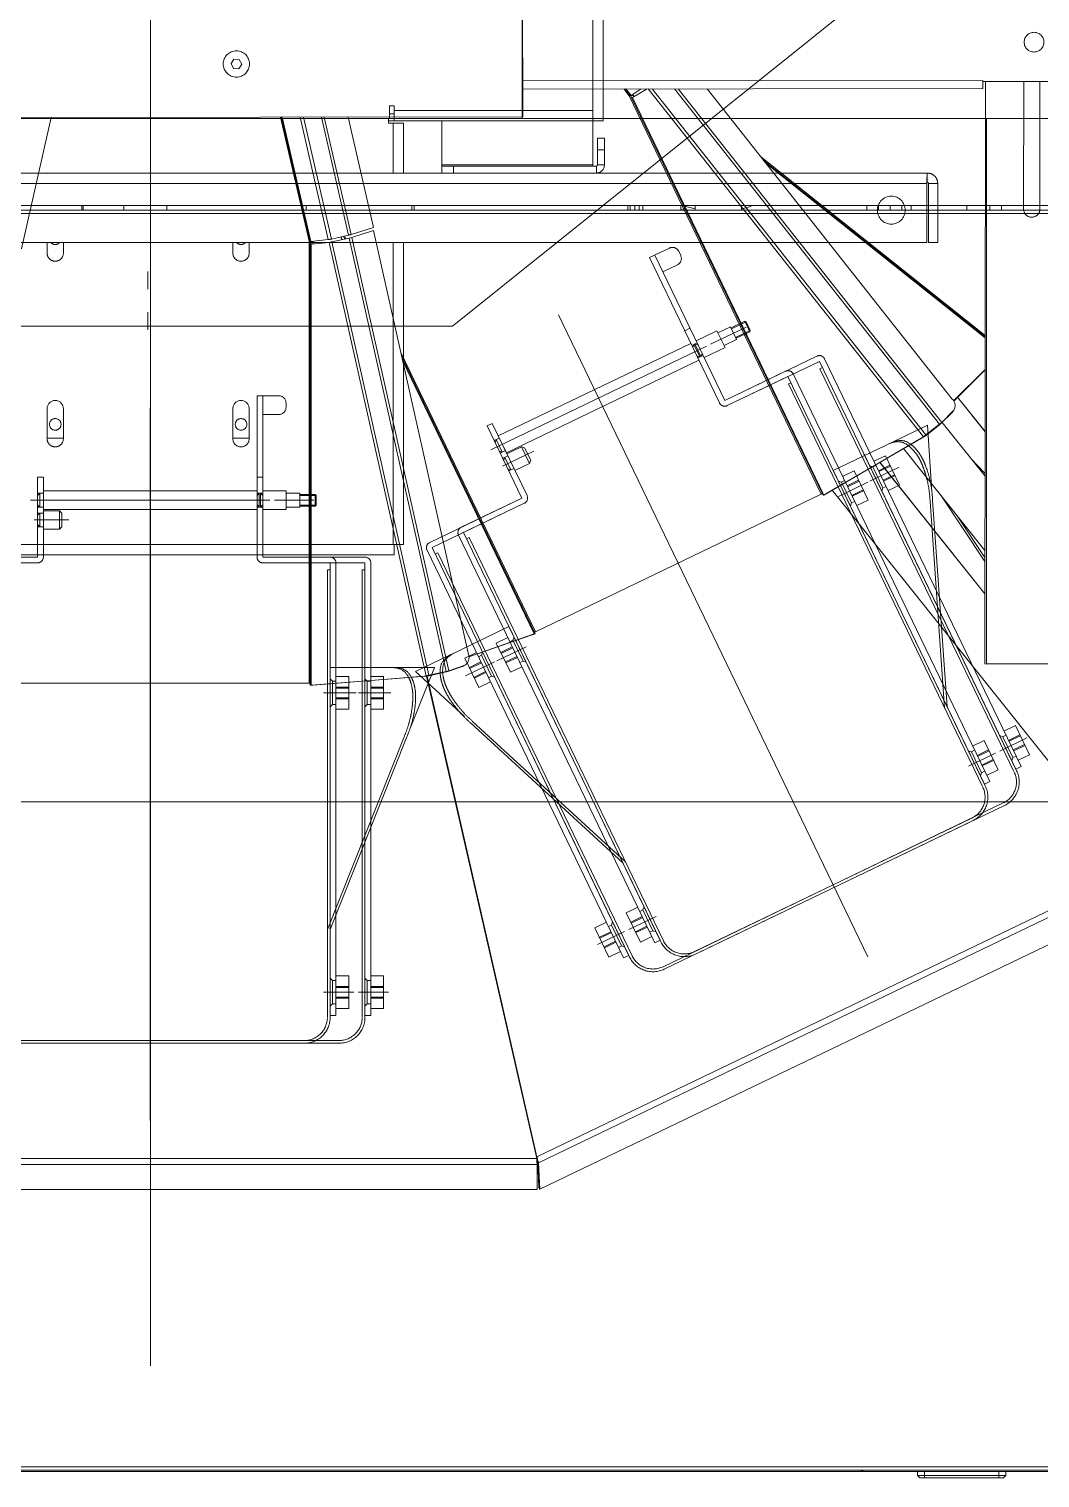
# Model space of a CAD drawing. Extents: x -681219 to -550379, y -242630 to -158199.
# Drawn here: x -668519 to -668084, y -218283 to -217659 of the extents above; entities that cross this region are included whole.
import ezdxf

# ---------------------------------------------------------------- set-up
doc = ezdxf.new("R2010")
doc.units = 0
doc.header["$LTSCALE"] = 1000
doc.linetypes.add('HIDDEN', pattern=[9.525, 6.35, -3.175])
doc.layers.get('0').update_dxf_attribs({"linetype": 'CONTINUOUS'})
doc.layers.add('buyer', color=6, linetype='CONTINUOUS', lineweight=0)

# ---------------------------------------------------------------- blocks, each defined once
blk = doc.blocks.new('A$Caddf9ae6')
at = {"color": 0, "linetype": 'HIDDEN'}
for p, q in [((320, -2185.51), (320, 836.49)), ((321.51, -2185.51), (321.51, 836.49)), ((321.51, -2185.51), (321.51, 836.49)), ((861.49, -2185.51), (861.49, 836.49)), ((863, -2185.51), (863, 836.49)), ((318, -737), (318, 776)), ((318, -737), (318, 776)), ((320, -2127), (320, 779)), ((863.5, 305.97), (863.5, 746.49)), ((575, 574.94), (575, -575.06)), ((575, 574.94), (575, -575.06)), ((440.67, 293.54), (605, 424.57)), ((727.97, 166.38), (607.99, 415.53)), ((730.47, 167.12), (610.32, 416.65)), ((264.63, 358.48), (264.59, 399.98)), ((280.5, -403), (280.5, 403)), ((515.5, 360), (515.5, 400)), ((741.91, 167.66), (628.49, 403.2)), ((515.53, 359.27), (515.57, 395.77)), ((319.56, 382.97), (264.61, 383.02)), ((264.62, 376.02), (319.55, 375.97)), ((384.06, 290.27), (559.75, 374.88)), ((542.05, 372.46), (554.66, 378.53)), ((542.05, 372.46), (554.66, 378.53)), ((553.07, 365.72), (547.43, 377.43)), ((553.07, 365.72), (547.43, 377.43)), ((550.22, 376.39), (552.61, 371.44)), ((550.22, 376.39), (552.61, 371.44)), ((550.61, 376.58), (553, 371.63)), ((550.61, 376.58), (553, 371.63)), ((554.66, 378.53), (557.05, 373.58)), ((554.66, 378.53), (557.05, 373.58)), ((560.84, 372.63), (559.75, 374.88)), ((560.84, 372.63), (559.75, 374.88)), ((370, 130.06), (177.47, 369.94)), ((385.15, 288.02), (560.84, 372.63)), ((388.37, 288.24), (561.83, 371.78)), ((424.97, 307.2), (561.56, 372.98)), ((544.44, 367.5), (542.05, 372.46)), ((544.44, 367.5), (542.05, 372.46)), ((546.1, 374.41), (548.49, 369.46)), ((546.1, 374.41), (548.49, 369.46)), ((548.88, 369.64), (546.49, 374.6)), ((548.88, 369.64), (546.49, 374.6)), ((555.9, 371.36), (546.89, 367.02)), ((555.9, 371.36), (546.89, 367.02)), ((555.9, 371.36), (555.25, 372.71)), ((555.9, 371.36), (555.25, 372.71)), ((555.9, 371.36), (557.23, 370.89)), ((555.9, 371.36), (557.23, 370.89)), ((318, 366.5), (320, 366.5)), ((546.89, 367.02), (546.24, 368.37)), ((546.89, 367.02), (546.24, 368.37)), ((546.42, 365.69), (546.89, 367.02)), ((546.42, 365.69), (546.89, 367.02)), ((548.56, 358.95), (561.17, 365.02)), ((548.56, 358.95), (561.17, 365.02)), ((559.57, 352.21), (553.93, 363.92)), ((559.57, 352.21), (553.93, 363.92)), ((556.73, 362.88), (559.11, 357.92)), ((556.73, 362.88), (559.11, 357.92)), ((557.12, 363.07), (559.5, 358.11)), ((557.12, 363.07), (559.5, 358.11)), ((561.17, 365.02), (563.56, 360.06)), ((561.17, 365.02), (563.56, 360.06)), ((645.99, 220.73), (575.45, 367.23)), ((647.06, 221.25), (576.51, 367.74)), ((863.5, 368.25), (865.3, 368.25)), ((865.3, 365.25), (863.5, 365.25)), ((865.3, 365.25), (865.3, 368.25)), ((866.3, 367.25), (865.3, 368.25)), ((865.3, 333.25), (865.3, 365.25)), ((866.3, 365.25), (865.3, 365.25)), ((866.3, 367.25), (866.3, 365.25)), ((866.3, 365.25), (866.3, 333.25)), ((264.13, 358.48), (264.63, 358.48)), ((264.34, 160.27), (264.13, 358.48)), ((264.63, 359.52), (515.53, 359.27)), ((264.63, 358.48), (267.63, 358.48)), ((267.63, 358.48), (267.84, 160.27)), ((280.5, 360), (515.5, 360)), ((373.98, 359.41), (296.82, 262.65)), ((298.55, 264.02), (374.62, 359.41)), ((375.08, 359.41), (299.79, 265.01)), ((320, 361.5), (318, 361.5)), ((402.2, 345.84), (388.69, 359.4)), ((402.24, 345.86), (388.75, 359.4)), ((390.57, 276.76), (566.26, 361.37)), ((391.66, 274.51), (567.35, 359.11)), ((394.88, 274.73), (568.34, 358.26)), ((400.57, 347.54), (415.41, 359.37)), ((400.58, 347.53), (415.43, 359.37)), ((400.59, 347.51), (415.46, 359.37)), ((411.43, 340.88), (434.59, 359.35)), ((422.72, 324.3), (466.63, 359.32)), ((427.18, 353.44), (433.41, 359.35)), ((485.32, 359.3), (428.66, 314.12)), ((485.36, 359.3), (428.68, 314.1)), ((485.36, 359.3), (428.68, 314.1)), ((431.48, 293.68), (568.07, 359.46)), ((471.39, 359.31), (442.75, 340.27)), ((469.6, 359.31), (451.71, 347.42)), ((550.95, 353.99), (548.56, 358.95)), ((550.95, 353.99), (548.56, 358.95)), ((552.61, 360.9), (555, 355.94)), ((552.61, 360.9), (555, 355.94)), ((555.39, 356.13), (553, 361.09)), ((555.39, 356.13), (553, 361.09)), ((562.41, 357.85), (553.4, 353.51)), ((562.41, 357.85), (553.4, 353.51)), ((562.41, 357.85), (561.76, 359.2)), ((562.41, 357.85), (561.76, 359.2)), ((562.41, 357.85), (563.74, 357.38)), ((562.41, 357.85), (563.74, 357.38)), ((567.35, 359.11), (566.26, 361.37)), ((567.35, 359.11), (566.26, 361.37)), ((320, 351.5), (318, 351.5)), ((553.4, 353.51), (552.75, 354.86)), ((553.4, 353.51), (552.75, 354.86)), ((552.93, 352.17), (553.4, 353.51)), ((552.93, 352.17), (553.4, 353.51)), ((639.49, 234.25), (581.95, 353.72)), ((640.55, 234.76), (583.02, 354.23)), ((267.76, 239.69), (401.38, 345.28)), ((407, 345.3), (406.36, 345.84)), ((406.52, 345.69), (411.48, 340.73)), ((407.16, 345.15), (406.52, 345.69)), ((407, 345.3), (407.16, 345.15)), ((407.16, 345.15), (412.12, 340.19)), ((451.93, 347.56), (451.91, 347.58)), ((866.3, 345.25), (866.32, 345.25)), ((411.48, 340.73), (267.77, 227.16)), ((412.16, 339.8), (267.77, 225.69)), ((308.5, 339), (334, 339)), ((308.5, 339), (308.5, 335)), ((334, 339), (334, 335)), ((412.12, 340.19), (411.48, 340.73)), ((412.34, 339.94), (412.16, 339.8)), ((412.16, 339.8), (416.85, 333.86)), ((412.34, 339.94), (417.03, 334)), ((534.01, 343.06), (444.9, 336.8)), ((534.53, 341.98), (445.42, 335.72)), ((416.85, 333.86), (267.78, 216.06)), ((417.72, 332.86), (267.78, 214.36)), ((304, -336.5), (304, 334.5)), ((308, 334.5), (304, 334.5)), ((308.5, 335), (334, 335)), ((308.5, 334.29), (334, 334.29)), ((308.5, -336.29), (308.5, 334.29)), ((334, -336.29), (334, 334.29)), ((441.34, 336.49), (412.69, 334.54)), ((412.69, 334.54), (419.77, 319.85)), ((417.03, 334), (416.85, 333.86)), ((417.26, 333.68), (417.72, 332.86)), ((417.26, 333.68), (442.27, 290.8)), ((417.72, 332.86), (442.74, 289.98)), ((863.5, 333.25), (865.3, 333.25)), ((865.3, 330.25), (865.3, 333.25)), ((865.3, 333.25), (866.3, 333.25)), ((865.3, 330.25), (866.3, 331.25)), ((866.3, 333.25), (866.3, 331.25)), ((318, 327.5), (320, 327.5)), ((865.3, 330.25), (863.5, 330.25)), ((318, 323.5), (320, 323.5)), ((320, 318.5), (318, 318.5)), ((419.77, 319.85), (432.2, 294.03)), ((425.83, 316.49), (438.44, 322.56)), ((425.83, 316.49), (438.44, 322.56)), ((429.88, 318.44), (432.27, 313.49)), ((429.88, 318.44), (432.27, 313.49)), ((432.66, 313.67), (430.27, 318.63)), ((432.66, 313.67), (430.27, 318.63)), ((436.84, 309.75), (430.77, 322.36)), ((436.84, 309.75), (430.77, 322.36)), ((433.99, 320.42), (436.38, 315.47)), ((433.99, 320.42), (436.38, 315.47)), ((434.38, 320.61), (436.77, 315.66)), ((434.38, 320.61), (436.77, 315.66)), ((438.44, 322.56), (440.83, 317.61)), ((438.44, 322.56), (440.83, 317.61)), ((318, 313.5), (320, 313.5)), ((428.21, 311.53), (425.83, 316.49)), ((428.21, 311.53), (425.83, 316.49)), ((430.66, 311.05), (430.01, 312.4)), ((430.66, 311.05), (430.01, 312.4)), ((439.67, 315.39), (430.66, 311.05)), ((439.67, 315.39), (430.66, 311.05)), ((439.67, 315.39), (439.02, 316.74)), ((439.67, 315.39), (439.02, 316.74)), ((439.67, 315.39), (441.01, 314.92)), ((439.67, 315.39), (441.01, 314.92)), ((320, 308.5), (318, 308.5)), ((365.15, 175.72), (641.75, 308.92)), ((365.15, 175.72), (641.75, 308.92)), ((430.2, 309.72), (430.66, 311.05)), ((430.2, 309.72), (430.66, 311.05)), ((432.33, 302.97), (444.95, 309.05)), ((432.33, 302.97), (444.95, 309.05)), ((443.35, 296.23), (437.27, 308.85)), ((443.35, 296.23), (437.27, 308.85)), ((440.5, 306.91), (442.89, 301.95)), ((440.5, 306.91), (442.89, 301.95)), ((440.89, 307.1), (443.28, 302.14)), ((440.89, 307.1), (443.28, 302.14)), ((444.95, 309.05), (447.33, 304.09)), ((444.95, 309.05), (447.33, 304.09)), ((863, 305.97), (863.5, 305.97)), ((863.5, -139.01), (863.5, 305.97)), ((434.72, 298.02), (432.33, 302.97)), ((434.72, 298.02), (432.33, 302.97)), ((436.39, 304.93), (438.77, 299.97)), ((436.39, 304.93), (438.77, 299.97)), ((439.16, 300.16), (436.78, 305.11)), ((439.16, 300.16), (436.78, 305.11)), ((446.18, 301.87), (437.17, 297.54)), ((446.18, 301.87), (437.17, 297.54)), ((446.18, 301.87), (445.53, 303.23)), ((446.18, 301.87), (445.53, 303.23)), ((446.18, 301.87), (447.52, 301.41)), ((446.18, 301.87), (447.52, 301.41)), ((437.17, 297.54), (436.52, 298.89)), ((437.17, 297.54), (436.52, 298.89)), ((436.71, 296.2), (437.17, 297.54)), ((436.71, 296.2), (437.17, 297.54)), ((270.7, 206.17), (442.37, 288.84)), ((442.74, 289.98), (271.47, 207.5)), ((442.83, 289.62), (271.56, 207.14)), ((404.24, 248.38), (385.15, 288.02)), ((388.37, 288.24), (387.85, 289.32)), ((442.27, 290.8), (442.74, 289.98)), ((501.64, 165.77), (442.37, 288.84)), ((401.99, 247.29), (382.9, 286.94)), ((394.88, 274.73), (394.36, 275.81)), ((401.99, 247.29), (389.4, 273.42)), ((404.24, 248.38), (391.66, 274.51)), ((318.43, 258.5), (318, 258.5)), ((318.43, 258.5), (319.5, 254.5)), ((367.87, 255.91), (372.37, 258.08)), ((367.87, 255.91), (372.37, 258.08)), ((368.07, 256.49), (367.87, 255.91)), ((368.07, 256.49), (367.87, 255.91)), ((371.8, 258.28), (368.07, 256.49)), ((371.8, 258.28), (368.07, 256.49)), ((368.07, 256.49), (368.07, 256.49)), ((368.07, 256.49), (368.07, 256.49)), ((371.11, 250.18), (368.07, 256.49)), ((371.11, 250.18), (368.07, 256.49)), ((377.74, 241.17), (370.37, 256.48)), ((377.74, 241.17), (370.37, 256.48)), ((372.37, 258.08), (371.8, 258.28)), ((371.8, 258.28), (371.8, 258.28)), ((372.37, 258.08), (371.8, 258.28)), ((371.8, 258.28), (371.8, 258.28)), ((374.83, 251.98), (371.8, 258.28)), ((374.83, 251.98), (371.8, 258.28)), ((375.22, 252.16), (372.37, 258.08)), ((372.37, 258.08), (372.37, 258.08)), ((375.22, 252.16), (372.37, 258.08)), ((372.37, 258.08), (372.37, 258.08)), ((320, 254.5), (318, 254.5)), ((319.23, 255.5), (320, 255.5)), ((367.87, 255.91), (367.87, 255.91)), ((367.87, 255.91), (370.72, 249.99)), ((367.87, 255.91), (367.87, 255.91)), ((367.87, 255.91), (370.72, 249.99)), ((370.27, 249.78), (375.67, 252.38)), ((370.27, 249.78), (375.67, 252.38)), ((372.87, 244.37), (370.27, 249.78)), ((372.87, 244.37), (370.27, 249.78)), ((370.72, 249.99), (370.72, 249.99)), ((370.72, 249.99), (370.72, 249.99)), ((370.72, 249.99), (370.72, 249.99)), ((370.72, 249.99), (370.72, 249.99)), ((370.72, 249.99), (370.72, 249.99)), ((370.72, 249.99), (370.72, 249.99)), ((370.72, 249.99), (370.72, 249.99)), ((370.72, 249.99), (370.72, 249.99)), ((370.72, 249.99), (370.72, 249.99)), ((370.72, 249.99), (370.72, 249.99)), ((375.67, 252.38), (378.28, 246.97)), ((375.67, 252.38), (378.28, 246.97)), ((339.37, 217.14), (401.99, 247.29)), ((339.37, 217.14), (401.99, 247.29)), ((340.45, 214.89), (403.07, 245.04)), ((340.45, 214.89), (403.07, 245.04)), ((371.97, 243.94), (379.18, 247.41)), ((371.97, 243.94), (379.18, 247.41)), ((376.31, 234.93), (371.97, 243.94)), ((376.31, 234.93), (371.97, 243.94)), ((379.18, 247.41), (383.52, 238.4)), ((379.18, 247.41), (383.52, 238.4)), ((378.61, 239.37), (423.3, 146.57)), ((378.61, 239.37), (423.3, 146.57)), ((383.05, 237.06), (381.72, 237.53)), ((383.05, 237.06), (381.72, 237.53)), ((383.7, 235.71), (382.62, 237.97)), ((383.7, 235.71), (382.62, 237.97)), ((320, 234.5), (318, 234.5)), ((318.43, 230.5), (319.5, 234.5)), ((370.9, 232.32), (371.99, 230.07)), ((370.9, 232.32), (371.99, 230.07)), ((377.21, 235.36), (378.3, 233.11)), ((377.21, 235.36), (378.3, 233.11)), ((417.31, 149.79), (377.39, 232.68)), ((417.31, 149.79), (377.39, 232.68)), ((383.05, 237.06), (377.64, 234.46)), ((383.05, 237.06), (377.64, 234.46)), ((378.11, 235.8), (377.64, 234.46)), ((378.11, 235.8), (377.64, 234.46)), ((377.86, 234.01), (383.27, 236.61)), ((377.86, 234.01), (383.27, 236.61)), ((377.86, 234.01), (379.2, 233.54)), ((377.86, 234.01), (379.2, 233.54)), ((382.8, 235.28), (383.27, 236.61)), ((382.8, 235.28), (383.27, 236.61)), ((384.6, 236.15), (424.52, 153.26)), ((384.6, 236.15), (424.52, 153.26)), ((318.43, 230.5), (318, 230.5)), ((320, 228.4), (318, 228.4)), ((320, 228.5), (320, 228.5)), ((337.73, 227.45), (339.54, 228.32)), ((337.73, 227.45), (339.54, 228.32)), ((346.58, 220.61), (343.54, 226.92)), ((346.58, 220.61), (343.54, 226.92)), ((340.45, 214.89), (336.33, 223.45)), ((340.45, 214.89), (336.33, 223.45)), ((634.6, 219.46), (458.91, 134.86)), ((461.09, 137.24), (634.78, 220.88)), ((498.73, 154.03), (635.32, 219.81)), ((635.68, 217.21), (634.6, 219.46)), ((271.47, 207.5), (267.78, 213.82)), ((635.68, 217.21), (459.99, 132.6)), ((621.52, 212.05), (620.18, 212.52)), ((621.52, 212.05), (630.53, 216.39)), ((629.99, 205.98), (624.35, 217.69)), ((628.54, 213.77), (630.92, 208.81)), ((628.93, 213.96), (631.31, 209)), ((630.99, 217.73), (630.53, 216.39)), ((631.18, 215.04), (630.53, 216.39)), ((632.98, 215.91), (635.37, 210.95)), ((270.57, 206.94), (267.78, 211.34)), ((270.57, 206.94), (267.79, 204.72)), ((270.72, 206.61), (267.79, 204.27)), ((267.79, 203.85), (270.7, 206.17)), ((270.57, 206.22), (270.39, 206.35)), ((270.4, 207.91), (271.04, 208.22)), ((270.4, 207.91), (270.92, 206.83)), ((270.52, 206.45), (270.58, 206.22)), ((270.92, 206.83), (271.56, 207.14)), ((271.04, 208.22), (271.56, 207.14)), ((318, 211.96), (320, 211.96)), ((320, 210.5), (318, 210.5)), ((318, 208.5), (320, 208.5)), ((318, 206.5), (320, 206.5)), ((467.6, 123.72), (641.28, 207.37)), ((505.24, 140.52), (641.83, 206.3)), ((622.75, 204.88), (620.37, 209.84)), ((622.17, 210.7), (621.52, 212.05)), ((635.37, 210.95), (622.75, 204.88)), ((624.42, 211.79), (626.81, 206.83)), ((627.2, 207.02), (624.81, 211.98)), ((320, 205.5), (318, 205.5)), ((641.11, 205.95), (465.42, 121.34)), ((642.19, 203.7), (466.5, 119.09)), ((540.29, 138.72), (600.74, 204.49)), ((540.81, 137.64), (601.26, 203.41)), ((628.03, 198.54), (637.04, 202.88)), ((636.5, 192.47), (630.86, 204.18)), ((635.04, 200.25), (637.43, 195.3)), ((635.43, 200.44), (637.82, 195.49)), ((637.5, 204.21), (637.04, 202.88)), ((637.69, 201.53), (637.04, 202.88)), ((639.49, 202.39), (641.87, 197.44)), ((642.19, 203.7), (641.11, 205.95)), ((-281.5, 195), (281.5, 195)), ((281.5, 195), (281.5, 190.5)), ((289, 192.5), (289, 195.5)), ((289, 195.5), (294, 195.5)), ((294, 195.5), (294, 192.5)), ((300.5, 195.5), (294, 195.5)), ((300.5, 192.5), (300.5, 195.5)), ((628.03, 198.54), (626.69, 199.01)), ((629.26, 191.37), (626.87, 196.32)), ((628.68, 197.19), (628.03, 198.54)), ((641.87, 197.44), (629.26, 191.37)), ((630.93, 198.27), (633.32, 193.32)), ((633.71, 193.51), (631.32, 198.46)), ((277, 190.5), (-277, 190.5)), ((277, 105), (277, 190.5)), ((281.5, 190.5), (277, 190.5)), ((281.5, 190.5), (281.5, 105)), ((300.5, 190.5), (281.5, 190.5)), ((294, 192.5), (289, 192.5)), ((300.5, 192.5), (294, 192.5)), ((300.5, 190.5), (300.5, 125.5)), ((301, 190.5), (300.5, 190.5)), ((301, 192), (304, 192)), ((301, 192), (301, 130.5)), ((501.64, 165.77), (381.38, 107.86)), ((383.54, 108.34), (502.53, 165.65)), ((502.61, 165.28), (385.09, 108.69)), ((421.93, 159.78), (429.14, 163.25)), ((421.93, 159.78), (429.14, 163.25)), ((422.4, 161.12), (427.8, 163.72)), ((422.4, 161.12), (427.8, 163.72)), ((423.8, 165.12), (430.31, 151.61)), ((423.8, 165.12), (430.31, 151.61)), ((429.14, 163.25), (427.8, 163.72)), ((429.14, 163.25), (427.8, 163.72)), ((429.14, 163.25), (432.18, 156.95)), ((429.14, 163.25), (432.18, 156.95)), ((503.06, 164.56), (502.53, 165.65)), ((512.42, 137.08), (502.61, 165.28)), ((502.61, 165.28), (502.96, 164.4)), ((512.47, 137.08), (502.96, 164.4)), ((727.97, 166.38), (520.75, 119.11)), ((520.76, 118.93), (728.69, 166.37)), ((728.68, 166.73), (727.97, 166.38)), ((729.18, 166.66), (727.97, 166.38)), ((728.68, -166.27), (728.69, 166.37)), ((728.69, 166.37), (729.21, 166.49)), ((729.18, 166.66), (729.9, 167.01)), ((729.21, 166.49), (729.18, 166.66)), ((729.21, 166.49), (730.01, 166.49)), ((729.68, 166.41), (730.01, 166.49)), ((729.88, 166.42), (729.88, 166.42)), ((730.01, 166.49), (729.9, 167.01)), ((729.93, 166.86), (730.47, 167.12)), ((729.96, 166.74), (741.08, 167.26)), ((730.34, 166.49), (731.26, 166.49)), ((741.01, 166.49), (730.34, 166.49)), ((730.47, 167.12), (741.91, 167.66)), ((731.26, 166.49), (731.26, -166.52)), ((741.93, 166.49), (731.26, 166.49)), ((741.93, 166.49), (741.01, 166.49)), ((741.91, 167.66), (741.08, 167.26)), ((741.93, -170.57), (741.93, 166.49)), ((178.89, 160), (280.5, 160)), ((279.84, 160.29), (227.84, 160.23)), ((280.16, -159.71), (279.84, 160.29)), ((442.99, 162.15), (411.91, 147.18)), ((442.99, 162.15), (411.91, 147.18)), ((444.07, 159.9), (412.99, 144.93)), ((444.07, 159.9), (412.99, 144.93)), ((421.93, 159.78), (422.4, 161.12)), ((421.93, 159.78), (422.4, 161.12)), ((424.97, 153.48), (421.93, 159.78)), ((424.97, 153.48), (421.93, 159.78)), ((431.28, 156.51), (432.36, 154.26)), ((431.28, 156.51), (432.36, 154.26)), ((456.66, 133.77), (444.07, 159.9)), ((463.17, 120.26), (444.07, 159.9)), ((458.91, 134.86), (446.33, 160.98)), ((465.42, 121.34), (446.33, 160.98)), ((505.29, 156.08), (503.96, 156.55)), ((505.29, 156.08), (514.3, 160.42)), ((514.2, 149.11), (508.13, 161.72)), ((512.31, 157.8), (514.7, 152.84)), ((512.7, 157.99), (515.09, 153.03)), ((514.77, 161.76), (514.3, 160.42)), ((514.95, 159.07), (514.3, 160.42)), ((516.76, 159.94), (519.14, 154.98)), ((417.31, 149.79), (424.52, 153.26)), ((417.31, 149.79), (424.52, 153.26)), ((418.21, 150.22), (419.3, 147.97)), ((418.21, 150.22), (419.3, 147.97)), ((418.86, 148.87), (424.27, 151.47)), ((418.86, 148.87), (424.27, 151.47)), ((424.7, 150.57), (423.62, 152.82)), ((424.7, 150.57), (423.62, 152.82)), ((423.8, 150.14), (424.27, 151.47)), ((423.8, 150.14), (424.27, 151.47)), ((426.96, 151.66), (425.87, 153.91)), ((426.96, 151.66), (425.87, 153.91)), ((426.52, 152.56), (431.93, 155.16)), ((426.52, 152.56), (431.93, 155.16)), ((426.52, 152.56), (427.86, 152.09)), ((426.52, 152.56), (427.86, 152.09)), ((431.46, 153.83), (431.93, 155.16)), ((431.46, 153.83), (431.93, 155.16)), ((499.45, 154.38), (511.89, 128.56)), ((506.53, 148.91), (504.14, 153.86)), ((505.94, 154.73), (505.29, 156.08)), ((519.14, 154.98), (506.53, 148.91)), ((508.2, 155.82), (510.58, 150.86)), ((510.97, 151.05), (508.59, 156)), ((412.99, 144.93), (411.91, 147.18)), ((412.99, 144.93), (411.91, 147.18)), ((418.86, 148.87), (420.2, 148.4)), ((418.86, 148.87), (420.2, 148.4)), ((511.8, 142.57), (520.81, 146.91)), ((520.71, 135.59), (514.63, 148.21)), ((518.82, 144.28), (521.21, 139.33)), ((519.21, 144.47), (521.6, 139.52)), ((521.28, 148.24), (520.81, 146.91)), ((521.46, 145.56), (520.81, 146.91)), ((523.26, 146.42), (525.65, 141.47)), ((511.8, 142.57), (510.47, 143.04)), ((513.04, 135.39), (510.65, 140.35)), ((512.45, 141.22), (511.8, 142.57)), ((525.65, 141.47), (513.04, 135.39)), ((514.7, 142.3), (517.09, 137.35)), ((517.48, 137.53), (515.09, 142.49)), ((328.83, 96.11), (511.44, 136.94)), ((461.61, 136.16), (461.09, 137.24)), ((516.52, 134.51), (516.17, 135.27)), ((516.25, 135.08), (518.57, 128.46)), ((516.59, 134.31), (516.25, 135.08)), ((516.52, 134.51), (516.59, 134.31)), ((516.59, 134.31), (518.91, 127.69)), ((518.86, 114.09), (538.24, 135.27)), ((281.5, 125.5), (300.5, 125.5)), ((300.5, 125.5), (301, 125.5)), ((301, 130.5), (304, 130.5)), ((301, 125.5), (301, 130.5)), ((304, 125.5), (301, 125.5)), ((518.57, 128.46), (331.8, 86.7)), ((518.78, 127.32), (332, 85.55)), ((370, 130.06), (370, -130.17)), ((511.78, 128.77), (518.86, 114.09)), ((518.91, 127.69), (518.57, 128.46)), ((519, 127.36), (518.78, 127.32)), ((518.78, 127.32), (520.42, 119.93)), ((519, 127.36), (520.65, 119.98)), ((520.42, 119.93), (333.65, 78.17)), ((520.78, 118.65), (334, 76.89)), ((468.12, 122.64), (467.6, 123.72)), ((543.65, 111.67), (517, 122.34)), ((517, 122.34), (517, 106.04)), ((520.65, 119.98), (520.42, 119.93)), ((520.71, 119.59), (520.78, 118.65)), ((520.71, 119.59), (524.65, 70.11)), ((520.78, 118.65), (524.71, 69.16)), ((318, 113.5), (320, 113.5)), ((320, 112.5), (318, 112.5)), ((282.5, 104.5), (282.5, 109)), ((282.5, 109), (304, 109)), ((334, 109), (464, 109)), ((464, 109), (464, 105)), ((630, 77.38), (547, 110.41)), ((630, 76.18), (547, 109.21)), ((277, 105), (275, 105)), ((275, 105), (275, 103)), ((275, 103), (280.5, 103)), ((281.5, 105), (277, 105)), ((278.5, 103), (278.5, 105)), ((280.5, 103), (280.5, 102.5)), ((280.5, 102.5), (282.5, 102.5)), ((281.5, 102.5), (281.5, 105)), ((304, 104.5), (282.5, 104.5)), ((282.5, 102.5), (282.5, 104.5)), ((464, 104.5), (334, 104.5)), ((464, 105), (464, 104.5)), ((464, 105), (468.5, 105)), ((464, -106.5), (464, 104.5)), ((468.5, -107), (468.5, 105)), ((517, 106.04), (517, 77.38)), ((521, 100.38), (535, 100.38)), ((521, 94.88), (521, 100.38)), ((521, 100.38), (535, 100.38)), ((521, 94.88), (521, 100.38)), ((525.5, 100.38), (525.5, 94.88)), ((525.5, 100.38), (525.5, 94.88)), ((525.93, 94.88), (525.93, 100.38)), ((525.93, 94.88), (525.93, 100.38)), ((528, 89.53), (528, 103.53)), ((528, 89.53), (528, 103.53)), ((530.07, 100.38), (530.07, 94.88)), ((530.07, 100.38), (530.07, 94.88)), ((530.5, 100.38), (530.5, 94.88)), ((530.5, 100.38), (530.5, 94.88)), ((535, 100.38), (535, 94.88)), ((535, 100.38), (535, 94.88)), ((650, 100.38), (664, 100.38)), ((650, 94.88), (650, 100.38)), ((650, 100.38), (664, 100.38)), ((650, 94.88), (650, 100.38)), ((654.5, 100.38), (654.5, 94.88)), ((654.5, 100.38), (654.5, 94.88)), ((654.93, 94.88), (654.93, 100.38)), ((654.93, 94.88), (654.93, 100.38)), ((657, 89.53), (657, 102.53)), ((657, 89.53), (657, 102.53)), ((659.07, 100.38), (659.07, 94.88)), ((659.07, 100.38), (659.07, 94.88)), ((659.5, 100.38), (659.5, 94.88)), ((659.5, 100.38), (659.5, 94.88)), ((664, 100.38), (664, 94.88)), ((664, 100.38), (664, 94.88)), ((279.91, 85.12), (327.43, 96)), ((327.43, 96), (330.47, 86.42)), ((331.8, 86.7), (328.83, 96.11)), ((472, 94.88), (667, 94.88)), ((523, 93.38), (523, 94.88)), ((523, 93.38), (523, 94.88)), ((533, 93.38), (533, 94.88)), ((533, 93.38), (533, 94.88)), ((652, 93.38), (652, 94.88)), ((652, 93.38), (652, 94.88)), ((662, 93.38), (662, 94.88)), ((662, 93.38), (662, 94.88)), ((667, 92.38), (667, 94.88)), ((667, 92.38), (667, 94.88)), ((469.5, 48.38), (469.5, 92.38)), ((472, 92.38), (667, 92.38)), ((472, 48.38), (472, 92.38)), ((475, 91.18), (475, 92.38)), ((475, 91.18), (667.53, 91.18)), ((516.2, 92.38), (667.8, 92.38)), ((522, 92.38), (523, 93.38)), ((522, 92.38), (523, 93.38)), ((533, 93.38), (523, 93.38)), ((533, 93.38), (523, 93.38)), ((528, 74.53), (528, 88.53)), ((528, 74.53), (528, 88.53)), ((533, 93.38), (534, 92.38)), ((533, 93.38), (534, 92.38)), ((651, 92.38), (652, 93.38)), ((651, 92.38), (652, 93.38)), ((662, 93.38), (652, 93.38)), ((662, 93.38), (652, 93.38)), ((657, 74.53), (657, 87.53)), ((657, 74.53), (657, 87.53)), ((662, 93.38), (663, 92.38)), ((662, 93.38), (663, 92.38)), ((279.92, 74.85), (330.47, 86.42)), ((330.78, 85.25), (279.92, 73.6)), ((330.78, 85.25), (332.45, 77.89)), ((332.3, 84.22), (331.14, 83.66)), ((331.25, 83.16), (331.26, 83.17)), ((331.26, 83.17), (332.41, 83.72)), ((331.78, 82.08), (331.26, 83.17)), ((331.53, 81.96), (331.78, 82.08)), ((333.65, 78.17), (332, 85.55)), ((521, 79.88), (521, 85.38)), ((521, 85.38), (535, 85.38)), ((521, 79.88), (521, 85.38)), ((521, 85.38), (535, 85.38)), ((525.5, 85.38), (525.5, 79.88)), ((525.5, 85.38), (525.5, 79.88)), ((525.93, 79.88), (525.93, 85.38)), ((525.93, 79.88), (525.93, 85.38)), ((530.07, 85.38), (530.07, 79.88)), ((530.07, 85.38), (530.07, 79.88)), ((530.5, 85.38), (530.5, 79.88)), ((530.5, 85.38), (530.5, 79.88)), ((535, 85.38), (535, 79.88)), ((535, 85.38), (535, 79.88)), ((650, 79.88), (650, 85.38)), ((650, 85.38), (664, 85.38)), ((650, 79.88), (650, 85.38)), ((650, 85.38), (664, 85.38)), ((654.5, 85.38), (654.5, 79.88)), ((654.5, 85.38), (654.5, 79.88)), ((654.93, 79.88), (654.93, 85.38)), ((654.93, 79.88), (654.93, 85.38)), ((659.07, 85.38), (659.07, 79.88)), ((659.07, 85.38), (659.07, 79.88)), ((659.5, 85.38), (659.5, 79.88)), ((659.5, 85.38), (659.5, 79.88)), ((664, 85.38), (664, 79.88)), ((664, 85.38), (664, 79.88)), ((677.82, -81.42), (677.82, 81.18)), ((679, -81.42), (679, 81.18)), ((279.93, 65.86), (332.45, 77.89)), ((332.69, 76.59), (279.93, 64.51)), ((333.56, 69.05), (332.69, 76.59)), ((334.61, 69.16), (334, 76.89)), ((469.5, 48.38), (469.5, 77.38)), ((472, 79.88), (667, 79.88)), ((472, 48.38), (472, 77.38)), ((472, 77.38), (667, 77.38)), ((475, 76.18), (475, 77.38)), ((475, 76.18), (667.53, 76.18)), ((516.2, 77.38), (667.8, 77.38)), ((522, 77.38), (523, 78.38)), ((522, 77.38), (523, 78.38)), ((523, 78.38), (523, 79.88)), ((523, 78.38), (523, 79.88)), ((533, 78.38), (523, 78.38)), ((533, 78.38), (523, 78.38)), ((533, 78.38), (533, 79.88)), ((533, 78.38), (533, 79.88)), ((533, 78.38), (534, 77.38)), ((533, 78.38), (534, 77.38)), ((651, 77.38), (652, 78.38)), ((651, 77.38), (652, 78.38)), ((652, 78.38), (652, 79.88)), ((652, 78.38), (652, 79.88)), ((662, 78.38), (652, 78.38)), ((662, 78.38), (652, 78.38)), ((662, 78.38), (662, 79.88)), ((662, 78.38), (662, 79.88)), ((662, 78.38), (663, 77.38)), ((662, 78.38), (663, 77.38)), ((667, 77.38), (667, 79.88)), ((667, 77.38), (667, 79.88)), ((333.56, 69.05), (279.94, 56.77)), ((333.55, 68.69), (279.94, 56.41)), ((333.83, 70), (333.83, 68.8)), ((333.83, 70), (334.54, 70)), ((333.83, 68.8), (334.54, 68.8)), ((334.54, 70), (334.54, 68.8)), ((524.64, 68.8), (334.54, 68.8)), ((524.71, 69.16), (334.61, 69.16)), ((442.93, 71.38), (442.5, 70.95)), ((442.93, 71.38), (442.5, 70.95)), ((442.5, 70.95), (442.5, 70.95)), ((442.5, 70.95), (442.5, 64.38)), ((442.5, 70.95), (442.5, 70.95)), ((442.5, 70.95), (442.5, 64.38)), ((442.5, 70.95), (447.5, 70.95)), ((442.5, 70.95), (447.5, 70.95)), ((447.07, 71.38), (442.93, 71.38)), ((442.93, 71.38), (442.93, 71.38)), ((447.07, 71.38), (442.93, 71.38)), ((442.93, 71.38), (442.93, 71.38)), ((442.93, 64.38), (442.93, 71.38)), ((442.93, 64.38), (442.93, 71.38)), ((445, 53.38), (445, 70.38)), ((445, 53.38), (445, 70.38)), ((447.07, 71.38), (447.07, 71.38)), ((447.5, 70.95), (447.07, 71.38)), ((447.07, 71.38), (447.07, 71.38)), ((447.5, 70.95), (447.07, 71.38)), ((447.07, 64.38), (447.07, 71.38)), ((447.07, 64.38), (447.07, 71.38)), ((447.5, 64.38), (447.5, 70.95)), ((447.5, 70.95), (447.5, 70.95)), ((447.5, 64.38), (447.5, 70.95)), ((447.5, 70.95), (447.5, 70.95)), ((524.65, 70.11), (524.71, 69.16)), ((279.94, 56.07), (333.35, 68.3)), ((320, 67), (318, 67)), ((333.25, 68.4), (333.15, 68.6)), ((333.3, 68.63), (333.26, 68.4)), ((333.35, 68.3), (523.89, 68.3)), ((442, 58.38), (442, 64.38)), ((442, 64.38), (448, 64.38)), ((442, 64.38), (448, 64.38)), ((442, 58.38), (442, 64.38)), ((442.5, 64.38), (442.5, 64.38)), ((442.5, 64.38), (442.5, 64.38)), ((442.5, 64.38), (442.5, 64.38)), ((442.5, 64.38), (442.5, 64.38)), ((442.5, 64.38), (442.5, 64.38)), ((442.5, 64.38), (442.5, 64.38)), ((442.5, 64.38), (442.5, 64.38)), ((442.5, 64.38), (442.5, 64.38)), ((442.5, 64.38), (442.5, 64.38)), ((442.5, 64.38), (442.5, 64.38)), ((448, 64.38), (448, 58.38)), ((448, 64.38), (448, 58.38)), ((523.89, -68.3), (523.89, 68.3)), ((677.82, -66.42), (677.82, 66.18)), ((679, -66.42), (679, 66.18)), ((403, 58.38), (405, 58.38)), ((403, 58.38), (405, 58.38)), ((441, 48.38), (441, 58.38)), ((441, 58.38), (449, 58.38)), ((441, 58.38), (449, 58.38)), ((441, 48.38), (441, 58.38)), ((449, 58.38), (449, 48.38)), ((449, 58.38), (449, 48.38)), ((400, 45.88), (400, 55.38)), ((400, 45.88), (400, 55.38)), ((408, 48.38), (408, 55.38)), ((408, 48.38), (408, 55.38)), ((445, 51.38), (445, -51.62)), ((445, 51.38), (445, -51.62)), ((400, 48.38), (469.5, 48.38)), ((400, 48.38), (469.5, 48.38)), ((400, 45.88), (469.5, 45.88)), ((400, 45.88), (469.5, 45.88)), ((435, 48.38), (435, 45.88)), ((435, 48.38), (435, 45.88)), ((441, -46.12), (441, 45.88)), ((441, -46.12), (441, 45.88)), ((443, 48.38), (442, 47.38)), ((442, 48.38), (442, 45.88)), ((442, 48.38), (442, 45.88)), ((443, 48.38), (442, 47.38)), ((448, 47.38), (442, 47.38)), ((448, 47.38), (442, 47.38)), ((442, 46.88), (443, 45.88)), ((442, 46.88), (448, 46.88)), ((442, 46.88), (443, 45.88)), ((442, 46.88), (448, 46.88)), ((448, 47.38), (447, 48.38)), ((448, 47.38), (447, 48.38)), ((447, 45.88), (448, 46.88)), ((447, 45.88), (448, 46.88)), ((448, 45.88), (448, 48.38)), ((448, 45.88), (448, 48.38)), ((449, 45.88), (449, -46.12)), ((449, 45.88), (449, -46.12)), ((254.94, 35.96), (255.07, 38.26)), ((255.07, 38.26), (257.13, 39.31)), ((257.13, 39.31), (259.06, 38.04)), ((259.06, 38.04), (258.93, 35.74)), ((338.5, 42.5), (334, 42.5)), ((418.5, 42.5), (405.5, 42.5)), ((418.3, 35.5), (418.3, 42.5)), ((256.87, 34.69), (254.94, 35.96)), ((258.93, 35.74), (256.87, 34.69)), ((334, 35.5), (338.5, 35.5)), ((405.5, 35.5), (418.5, 35.5)), ((320, 7), (318, 7)), ((818, 0), (-818, 0)), ((346.5, -1.07), (354, -1.07)), ((371.5, -1.07), (364, -1.07)), ((405.25, -0.12), (712.25, -0.12)), ((405.25, -0.12), (712.25, -0.12)), ((318, -11.5), (320, -11.5)), ((320, -29), (318, -29)), ((320, -29.5), (318, -29.5)), ((453.5, -35.11), (453.5, -50.11)), ((453.5, -35.11), (453.5, -50.11)), ((280.04, -42.7), (336.66, -55.57)), ((338.5, -37.5), (334, -37.5)), ((418.5, -37.5), (405.5, -37.5)), ((418.3, -44.5), (418.3, -37.5)), ((449.5, -39.11), (450.5, -38.11)), ((449.5, -39.11), (450.5, -38.11)), ((449.5, -39.11), (457.5, -39.11)), ((449.5, -46.11), (449.5, -39.11)), ((449.5, -46.11), (449.5, -39.11)), ((449.5, -39.11), (457.5, -39.11)), ((450.5, -38.11), (456.5, -38.11)), ((450.5, -38.11), (456.5, -38.11)), ((457.5, -39.11), (456.5, -38.11)), ((457.5, -39.11), (456.5, -38.11)), ((457.5, -39.11), (457.5, -46.11)), ((457.5, -39.11), (457.5, -46.11)), ((334, -44.5), (338.5, -44.5)), ((405.5, -44.5), (418.5, -44.5)), ((469.5, -46.12), (435, -46.12)), ((435, -48.62), (435, -46.12)), ((435, -48.62), (435, -46.12)), ((469.5, -46.12), (435, -46.12)), ((469.5, -48.62), (435, -48.62)), ((469.5, -48.62), (435, -48.62)), ((441, -46.12), (449, -46.12)), ((441, -46.12), (449, -46.12)), ((442, -46.12), (442, -48.62)), ((442, -46.12), (442, -48.62)), ((442, -47.62), (443, -48.62)), ((442, -47.62), (448, -47.62)), ((442, -47.62), (448, -47.62)), ((442, -47.62), (443, -48.62)), ((447, -48.62), (448, -47.62)), ((447, -48.62), (448, -47.62)), ((448, -48.62), (448, -46.12)), ((448, -48.62), (448, -46.12)), ((450.5, -48.62), (450.5, -46.11)), ((450.5, -48.62), (450.5, -46.11)), ((450.5, -47.61), (451.5, -48.61)), ((450.5, -47.61), (456.5, -47.61)), ((450.5, -47.61), (456.5, -47.61)), ((450.5, -47.61), (451.5, -48.61)), ((455.5, -48.61), (456.5, -47.61)), ((455.5, -48.61), (456.5, -47.61)), ((456.5, -46.11), (456.5, -48.62)), ((456.5, -46.11), (456.5, -48.62)), ((469.5, -92.62), (469.5, -48.62)), ((469.5, -77.62), (469.5, -48.62)), ((472, -92.62), (472, -48.62)), ((472, -77.62), (472, -48.62))]:
    blk.add_line(p, q, dxfattribs=at)
at = {"color": 0, "linetype": 'HIDDEN', "flags": 128}
for points in [[(411.48, 340.73), (411.78, 340.29), (412.16, 339.8)], [(412.12, 340.19), (412.22, 340.07), (412.34, 339.94)], [(442.74, 289.98), (442.83, 289.72), (442.83, 289.62)], [(270.4, 207.91), (270.31, 207.72), (270.32, 207.33)], [(270.7, 206.17), (270.5, 206.25), (270.34, 206.31)], [(271.56, 207.14), (271.56, 207.24), (271.47, 207.5)], [(730.47, 167.12), (730.19, 167.07), (729.86, 166.97)], [(518.57, 128.46), (518.64, 127.92), (518.78, 127.32)], [(518.91, 127.69), (518.95, 127.54), (519, 127.36)], [(332, 85.55), (331.87, 86.16), (331.8, 86.7)], [(333.83, 70), (333.67, 69.87), (333.51, 69.51)], [(334.54, 68.8), (334.58, 68.89), (334.61, 69.16)], [(524.71, 69.16), (524.68, 68.89), (524.64, 68.8)], [(333.35, 68.3), (333.2, 68.46), (333.08, 68.58)]]:
    blk.add_lwpolyline(points, dxfattribs=at)
at = {"color": 0, "linetype": 'HIDDEN'}
for centre, radius in [((247.61, 380.46), 4.25), ((320, 319), 6), ((257, 37), 5.67), ((412.3, 39), 2.5), ((412.3, -41), 2.5)]:
    blk.add_circle(centre, radius, dxfattribs=at)
for centre, radius, start, end in [((319.55, 379.47), 3.5, 269.94147, 89.94147), ((566.42, 362.88), 11.2, 25.71429, 115.71429), ((566.44, 362.89), 10, 25.71429, 115.71429), ((572.93, 349.37), 11.2, 25.71429, 115.71429), ((572.94, 349.38), 10, 25.71429, 115.71429), ((404.18, 342.57), 3.9, 53.18188, 135.94185), ((422.42, 337.83), 6.84, 215.4553, 226.623), ((419.27, 335.34), 2.61, 210.8697, 219.47067), ((861.99, 305.97), 1.51, 0, 38.49787), ((385.15, 288.02), 2.5, 115.71429, 205.71429), ((443.64, 289.59), 1.47, 190.91834, 210.54809), ((391.66, 274.51), 2.5, 115.71429, 205.71429), ((401.99, 247.29), 2.5, 295.71429, 25.71429), ((401.99, 247.29), 2.5, 295.71429, 25.71429), ((630.48, 229.91), 10, 295.71429, 25.71429), ((630.46, 229.9), 11.2, 295.71429, 25.71429), ((317.9, 228.4), 2.1, 0, 87.2706), ((339.04, 224.75), 3, 115.71429, 205.71429), ((339.04, 224.75), 3, 115.71429, 205.71429), ((340.84, 225.61), 3, 25.71429, 115.71429), ((340.84, 225.61), 3, 25.71429, 115.71429), ((636.99, 216.4), 10, 295.71429, 25.71429), ((636.97, 216.39), 11.2, 295.71429, 25.71429), ((270.2, 206.57), 0.522, 3.78791, 44.48731), ((271.48, 206.27), 0.788, 135.04314, 187.69317), ((300.5, 192), 3.5, 0, 90), ((300.5, 192), 0.5, 0, 90), ((444.07, 159.9), 2.5, 25.71429, 115.71429), ((444.07, 159.9), 2.5, 25.71429, 115.71429), ((503.02, 166.29), 1.47, 200.88048, 220.51023), ((724.08, 181.27), 15.38, 284.6342, 289.12326), ((721.07, 359.25), 193.04, 272.2623, 273.02838), ((729.59, 170.07), 3.66, 274.58429, 281.87715), ((458.91, 134.86), 2.5, 205.71429, 295.71429), ((512.79, 133.28), 3.9, 27.46759, 110.22757), ((465.42, 121.34), 2.5, 205.71429, 295.71429), ((527.17, 121.09), 6.84, 189.74101, 200.90872), ((523.25, 120.21), 2.61, 185.15541, 193.75638), ((472, 92.38), 2.5, 90, 180), ((667.8, 81.18), 11.2, 0, 90), ((667.82, 81.18), 10, 0, 90), ((315.67, 81.89), 15.48, 12.56305, 17.05194), ((319.41, 74.81), 13.4, 7.63091, 13.26022), ((340.39, 79.33), 6.84, 189.74101, 200.90872), ((472, 77.38), 2.5, 90, 180), ((667.8, 66.18), 11.2, 0, 90), ((667.82, 66.18), 10, 0, 90), ((334.1, 68.06), 0.788, 109.32886, 161.97888), ((333.07, 68.88), 0.522, 338.07363, 18.77303), ((525.35, 68.42), 1.47, 165.20406, 184.83381), ((403, 55.38), 3, 90, 180), ((403, 55.38), 3, 90, 180), ((405, 55.38), 3, 0, 90), ((405, 55.38), 3, 0, 90), ((469.5, 48.38), 2.5, 270, 0), ((469.5, 48.38), 2.5, 270, 0), ((332.3, 39), 2.5, 312.84364, 47.15636), ((338.5, 39), 3.5, 270, 90), ((405.5, 39), 3.5, 90, 270), ((418.5, 39), 3.5, 270, 90), ((332.3, -41), 2.5, 312.84364, 47.15636), ((338.5, -41), 3.5, 270, 90), ((405.5, -41), 3.5, 90, 270), ((418.5, -41), 3.5, 270, 90), ((469.5, -48.62), 2.5, 0, 90), ((469.5, -48.62), 2.5, 0, 90)]:
    blk.add_arc(centre, radius, start, end, dxfattribs=at)
for centre, major_axis, ratio, start_param, end_param in [((503.27, 164.11), (-0.74, 1.53), 0.089314, 0, 0.663225), ((503.27, 164.11), (-0.217, 0.45), 0.51284, 0, 0.663225), ((332, 81.63), (5.29, 2.55), 0.289406, 1.353758, 1.570796), ((332, 81.63), (5.2, 2.5), 0.086662, 1.397969, 1.570796)]:
    blk.add_ellipse(centre, major_axis=major_axis, ratio=ratio, start_param=start_param, end_param=end_param, dxfattribs=at)
for points, knots in [([(308.5, 339), (307.91, 338.93), (306.73, 338.8), (305.24, 337.76), (304.2, 336.27), (304.07, 335.09), (304, 334.5)], [0, 0, 0, 0, 0.25, 0.5, 0.75, 1, 1, 1, 1]), ([(304, 334.5), (304.07, 334.48), (304.2, 334.45), (305.24, 334.4), (306.73, 334.34), (307.91, 334.31), (308.5, 334.29)], [0, 0, 0, 0, 0.25, 0.500002, 0.750001, 1, 1, 1, 1]), ([(308.5, 335), (308.43, 334.99), (308.3, 334.98), (308.14, 334.86), (308.02, 334.7), (308.01, 334.57), (308, 334.5)], [0, 0, 0, 0, 0.249991, 0.499999, 0.750009, 1, 1, 1, 1])]:
    blk.add_open_spline(points, degree=3, knots=knots, dxfattribs=at)
for points in [[(420.16, 319.04), (419.26, 323.62), (420.98, 327.5), (423.12, 329.76), (425.55, 331.53), (427.45, 332.6), (429.46, 333.5), (432.48, 334.59), (435.74, 335.5), (440.06, 336.34), (444.9, 336.8)], [(420.68, 317.96), (419.78, 322.54), (421.51, 326.42), (423.64, 328.68), (426.07, 330.45), (427.97, 331.52), (429.98, 332.42), (433, 333.51), (436.26, 334.42), (440.59, 335.26), (445.42, 335.72)], [(510.97, 130.46), (514, 126.9), (518.11, 125.82), (521.2, 126.08), (524.11, 126.88), (526.12, 127.7), (528.08, 128.71), (530.82, 130.39), (533.56, 132.37), (536.91, 135.23), (540.29, 138.72)], [(511.5, 129.37), (514.52, 125.81), (518.63, 124.74), (521.72, 125), (524.63, 125.8), (526.65, 126.62), (528.61, 127.63), (531.34, 129.31), (534.08, 131.29), (537.43, 134.15), (540.81, 137.64)], [(517, 105.14), (518.18, 109.66), (521.42, 112.4), (524.32, 113.52), (527.28, 114.06), (529.46, 114.19), (531.66, 114.13), (534.85, 113.8), (538.18, 113.21), (542.44, 112.09), (547, 110.41)], [(517, 103.94), (518.18, 108.46), (521.42, 111.2), (524.32, 112.32), (527.28, 112.86), (529.46, 112.99), (531.66, 112.93), (534.85, 112.6), (538.18, 112.01), (542.44, 110.89), (547, 109.21)]]:
    blk.add_spline(points, degree=3, dxfattribs=at)

msp = doc.modelspace()

# ---------------------------------------------------------------- block references
at = {"layer": 'buyer', "color": 6, "rotation": 270}
msp.add_blockref('A$Caddf9ae6', (-668466.9156, -217417.0717), dxfattribs=at)

doc.saveas('drawing.dxf')
